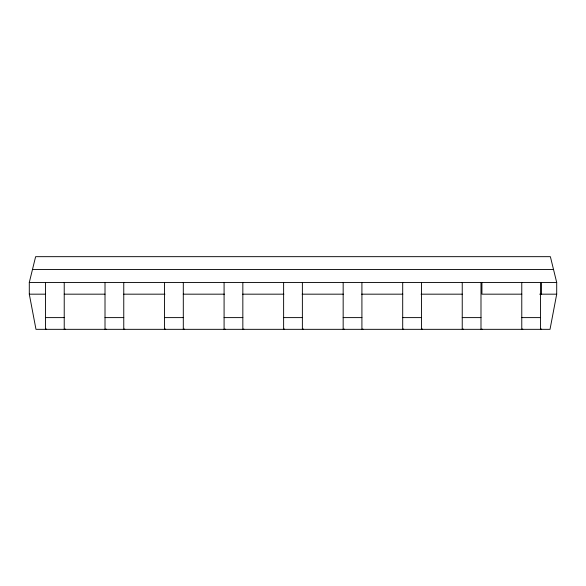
<?xml version="1.0" encoding="UTF-8"?>
<svg xmlns="http://www.w3.org/2000/svg" width="586" height="586" viewBox="0 0 586 586"><rect width="100%" height="100%" fill="white"/><g stroke="black" fill="none" stroke-linecap="round" stroke-linejoin="round"><path stroke-width="0.88" d="M556.7 294.172L550.02 329.332L35.98 329.332L29.3 294.172L29.3 282.452L35.621 256.668L550.379 256.668L556.7 282.452L556.7 294.172L539.677 294.172M32.464 269.56L553.536 269.56M29.3 282.452L556.7 282.452M29.3 294.172L45.474 294.172M64.226 294.172L105.011 294.172M123.763 294.172L164.93 294.172M183.228 294.172L224.394 294.172M242.692 294.172L283.866 294.172M302.164 294.172L343.33 294.172M361.628 294.172L402.794 294.172M421.092 294.172L462.259 294.172M521.804 294.172L481.926 294.172L481.926 282.452M45.474 317.612L64.226 317.612M105.011 317.612L123.763 317.612M164.549 317.612L183.301 317.612M224.086 317.612L242.838 317.612M283.624 317.612L302.376 317.612M343.162 317.612L361.914 317.612M402.699 317.612L421.451 317.612M462.237 317.612L480.989 317.612M521.774 317.612L540.526 317.612M541.464 282.452L541.464 294.172M541.464 328.958L541.464 329.332M540.526 282.452L540.526 329.332M522.712 328.958L522.712 329.332M521.774 282.452L521.774 329.332M481.926 328.958L481.926 329.332M480.989 282.452L480.989 329.332M463.174 328.958L463.174 329.332M462.237 282.452L462.237 329.332M422.389 328.958L422.389 329.332M421.451 282.452L421.451 329.332M403.637 328.958L403.637 329.332M402.699 282.452L402.699 329.332M362.851 328.958L362.851 329.332M361.914 282.452L361.914 329.332M344.099 328.958L344.099 329.332M343.162 282.452L343.162 329.332M303.314 328.958L303.314 329.332M302.376 282.452L302.376 329.332M284.562 328.958L284.562 329.332M283.624 282.452L283.624 329.332M243.776 328.958L243.776 329.332M242.838 282.452L242.838 329.332M225.024 328.958L225.024 329.332M224.086 282.452L224.086 329.332M184.238 328.958L184.238 329.332M183.301 282.452L183.301 329.332M165.486 328.958L165.486 329.332M164.549 282.452L164.549 329.332M124.701 328.958L124.701 329.332M123.763 282.452L123.763 329.332M105.949 328.958L105.949 329.332M105.011 282.452L105.011 329.332M65.163 328.958L65.163 329.332M64.226 282.452L64.226 329.332M46.411 328.958L46.411 329.332M45.474 282.452L45.474 329.332"/></g></svg>
